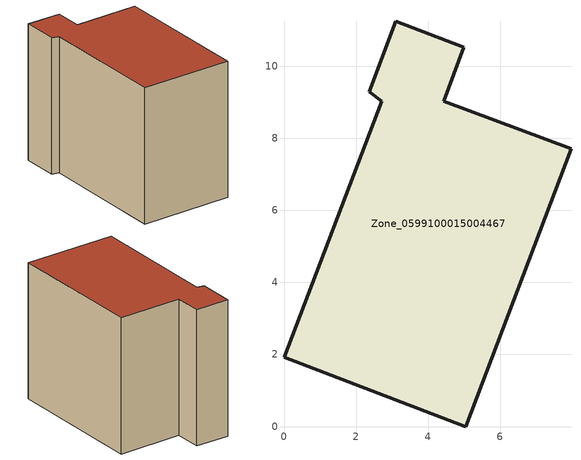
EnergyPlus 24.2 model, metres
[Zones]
Zone_0599100015004467
 floor ground (C_G): 2.37,9.29 3.1,11.25 4.99,10.54 4.43,9.04 7.97,7.72 5.05,0 0,1.93 2.71,9.04 z0.73
 wall outside (C_F): 4.43,9.04 4.99,10.54 3.1,11.25 2.37,9.29 2.71,9.04 0,1.93 5.05,0 7.97,7.72 4.43,9.04 z0.73:8.69
 roof outside (C_R): 5.05,0 7.97,7.72 4.43,9.04 4.99,10.54 3.1,11.25 2.37,9.29 2.71,9.04 0,1.93 z8.69
[BUILDING]
Pand.0599100015004467: North Axis=0; Terrain=City; Loads Convergence Tolerance Value=0.04; Temperature Convergence Tolerance Value=0.4; Solar Distribution=FullExterior; Maximum Number of Warmup Days=25; Minimum Number of Warmup Days=1
[Site:Location]
Rotterdam.The.Hague.AP_ZH_NLD Design_Conditions: Latitude=51.96; Longitude=4.45; Time Zone=1; Elevation=-4.5
[SITE:GROUNDTEMPERATURE:BUILDINGSURFACE]
18, 18, 18, 18, 18, 18, 18, 18, 18, 18, 18, 18
[MATERIAL] Thermal Absorptance=0.9; Solar Absorptance=0.7; Visible Absorptance=0.7
Name | Roughness | Thickness | Conductivity | Density | Specific Heat
G.TC.1965-1974 | MediumSmooth | 0.15 | 0.882353 | 540 | 1210
F.TC.1965-1974 | Rough | 0.3 | 0.697674 | 1920 | 840
R.TC.1965-1974 | MediumRough | 0.2 | 0.232558 | 1500 | 1000
[CONSTRUCTION]
C_G: G.TC.1965-1974
C_F: F.TC.1965-1974
C_R: R.TC.1965-1974
[ZONE]
Zone_0599100015004467: Type=1; Multiplier=1; Ceiling Height=Autocalculate; Volume=Autocalculate; Floor Area=autocalculate; Part of Total Floor Area=Yes
[ZONEINFILTRATION:DESIGNFLOWRATE]
Infil_Zone_0599100015004467: Zone or ZoneList or Space or SpaceList=Zone_0599100015004467; Schedule=AlwaysOn; Design Flow Rate Calculation Method=Flow/Area; Flow Rate per Floor Area=0.003; Constant Term Coefficient=1; Temperature Term Coefficient=0; Velocity Term Coefficient=0; Velocity Squared Term Coefficient=0
[HVACTEMPLATE:ZONE:IDEALLOADSAIRSYSTEM]
Zone_0599100015004467: Maximum Heating Supply Air Temperature=50; Minimum Cooling Supply Air Temperature=13; Maximum Heating Supply Air Humidity Ratio=0.0156; Minimum Cooling Supply Air Humidity Ratio=0.0077; Heating Limit=NoLimit; Cooling Limit=NoLimit; Dehumidification Control Type=ConstantSensibleHeatRatio; Cooling Sensible Heat Ratio=0.7; Dehumidification Setpoint=60; Humidification Control Type=None; Humidification Setpoint=30; Outdoor Air Method=None; Outdoor Air Flow Rate per Person=0.00944; Outdoor Air Flow Rate per Zone Floor Area=0; Outdoor Air Flow Rate per Zone=0; Demand Controlled Ventilation Type=None; Outdoor Air Economizer Type=NoEconomizer; Heat Recovery Type=None; Sensible Heat Recovery Effectiveness=0.7; Latent Heat Recovery Effectiveness=0.65
[ZONECONTROL:THERMOSTAT]
ThermostatControl_Zone_0599100015004467: Zone or ZoneList=Zone_0599100015004467; Control Type Schedule=DualSetpointControlType; Control 1=Thermostat_Zone_0599100015004467; Temperature Difference Between Cutout And Setpoint=0
[THERMOSTATSETPOINT:DUALSETPOINT]
Thermostat_Zone_0599100015004467: Heating Setpoint Temperature Schedule=HeatingSetpoint_Zone_0599100015004467; Cooling Setpoint Temperature Schedule=CoolingSetpoint_Zone_0599100015004467
[SCHEDULE:COMPACT]
HeatingSetpoint_Zone_0599100015004467: Through: 12/31, For: AllDays, Until: 24:00, 21
CoolingSetpoint_Zone_0599100015004467: Through: 12/31, For: AllDays, Until: 24:00, 24
DualSetpointControlType: Through: 12/31, For: AllDays, Until: 24:00, 4
AlwaysOn: Through: 12/31, For: AllDays, Until: 24:00, 1
